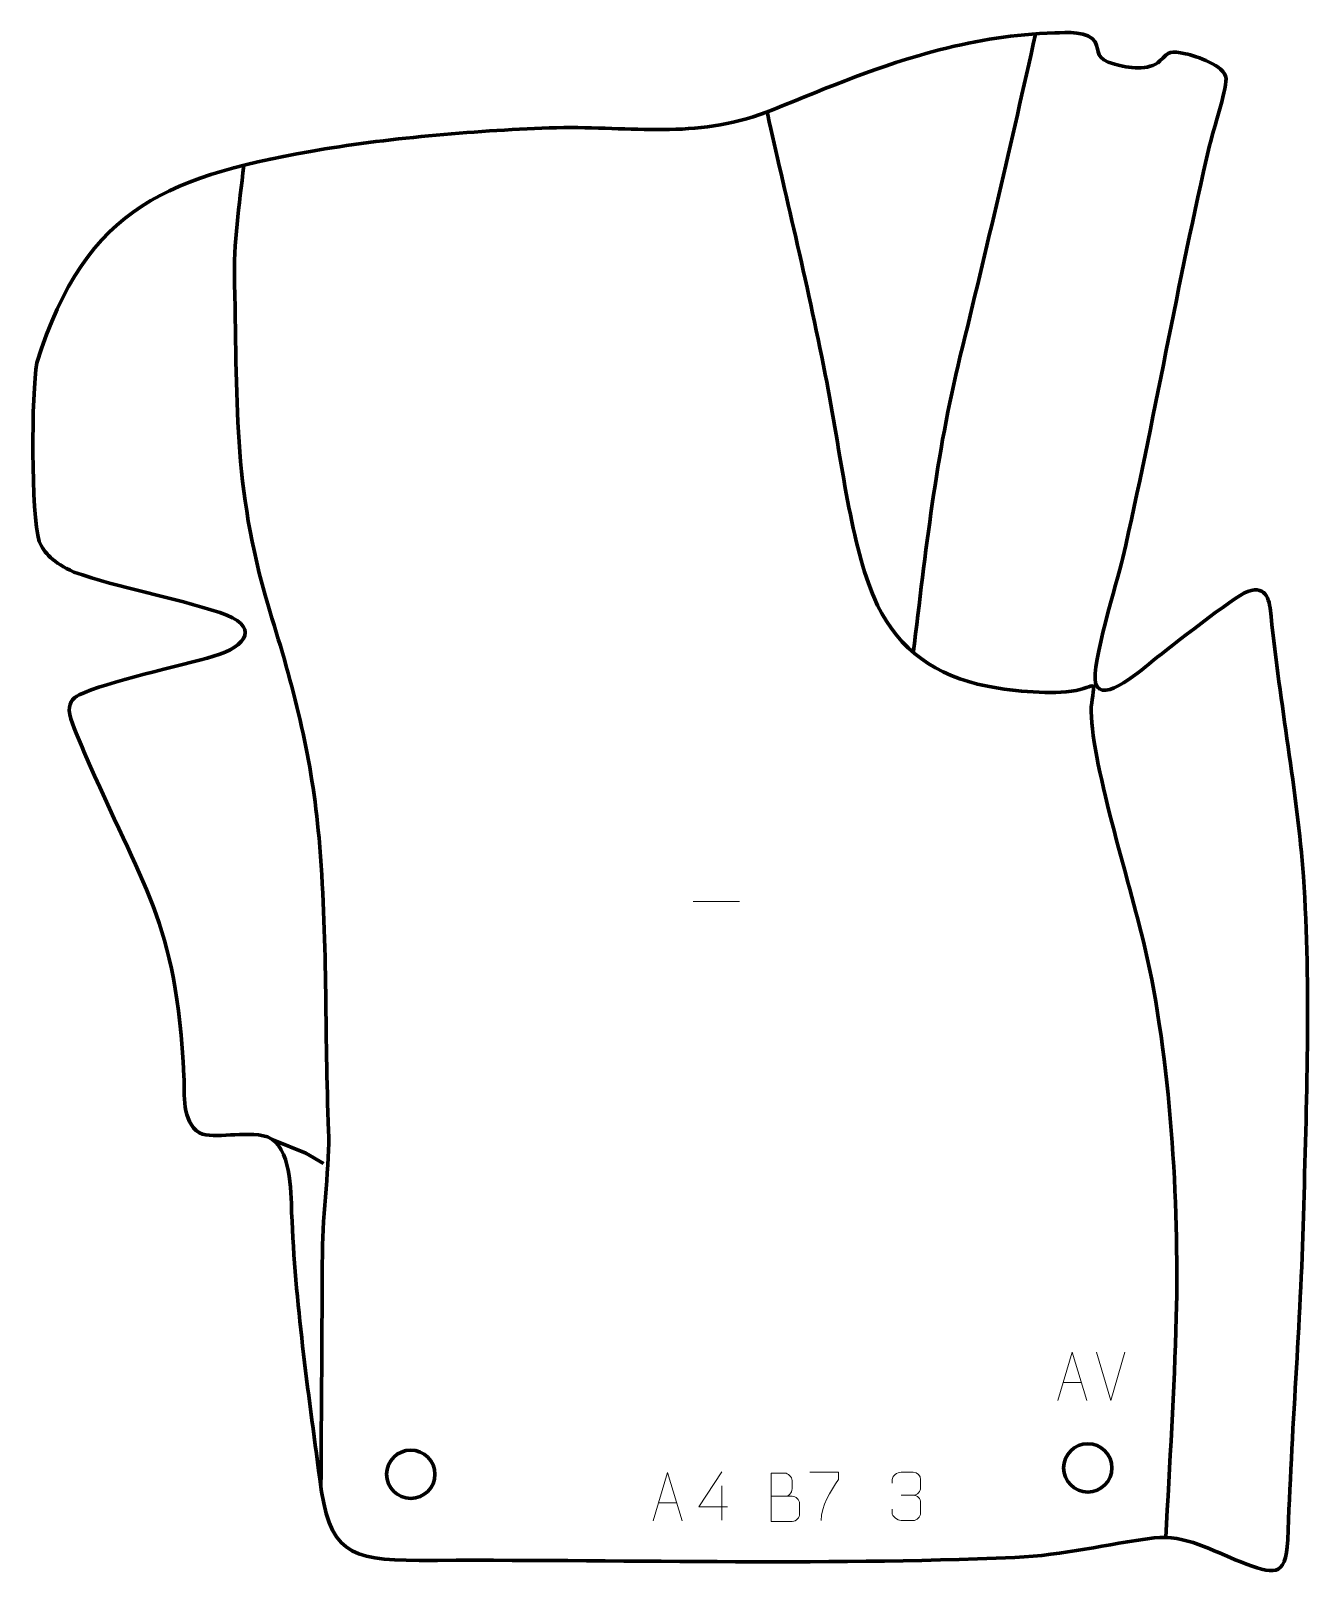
# Model space of a CAD drawing. Header units: millimetres. Extents: x 907 to 1570, y 131 to 932.
import ezdxf

# ---------------------------------------------------------------- set-up
doc = ezdxf.new("R2010")
doc.units = ezdxf.units.MM
doc.header["$MEASUREMENT"] = 0
doc.layers.add('layer 2', color=7, linetype='Continuous')
doc.layers.add('layer 3', color=7, linetype='Continuous')

msp = doc.modelspace()

# ---------------------------------------------------------------- linework, layer by layer
at = {"layer": 'layer 2', "color": 142, "lineweight": 200}
for centre in [(1454.329, 188.3992), (1104.0207, 185.092)]:
    msp.add_ellipse(centre, major_axis=(0, 12.5), ratio=1, dxfattribs=at)
at = {"layer": 'layer 2', "color": 142, "lineweight": 158}
for points, knots in [([(1364.0047, 609.9353), (1370.5524, 662.8189), (1375.6119, 711.58), (1388.3577, 763.678), (1388.3577, 763.678), (1401.9455, 819.2179), (1414.865, 874.3469), (1427.2877, 930.1603)], [0, 0, 0, 0, 0.33333333, 0.33333333, 0.33333333, 0.33333333, 1, 1, 1, 1]), ([(1494.7296, 152.4103), (1496.5466, 190.2391), (1499.1878, 228.6536), (1500.1161, 266.4464), (1500.1161, 266.4464), (1501.5797, 326.0333), (1497.0882, 400.4312), (1483.8853, 457.5436), (1483.8853, 457.5436), (1483.8853, 457.5436), (1483.5273, 459.092), (1483.5273, 459.092), (1483.5273, 459.092), (1476.1994, 490.2825), (1455.2602, 555.9857), (1456.0927, 582.2054), (1456.0927, 582.2054), (1456.0927, 582.2054), (1456.1719, 583.0315), (1456.1719, 583.0315), (1456.1719, 583.0315), (1458.3785, 599.0435), (1459.0259, 591.1888), (1443.0534, 589.8514), (1443.0534, 589.8514), (1429.4568, 588.713), (1410.5631, 590.7507), (1397.2122, 593.8362), (1397.2122, 593.8362), (1371.7866, 600.4324), (1353.861, 614.6083), (1343.5341, 639.0122), (1343.5341, 639.0122), (1343.5341, 639.0122), (1342.8812, 640.6057), (1342.8812, 640.6057), (1342.8812, 640.6057), (1331.2775, 668.9265), (1326.5765, 712.8025), (1318.4733, 754.08), (1318.4733, 754.08), (1308.9023, 802.8343), (1297.1555, 850.0065), (1288.7319, 888.3748), (1288.7319, 888.3748), (1288.7319, 888.3748), (1288.4098, 889.8419), (1288.4098, 889.8419)], [0, 0, 0, 0, 0.07692308, 0.07692308, 0.07692308, 0.07692308, 0.15384615, 0.15384615, 0.15384615, 0.15384615, 0.23076923, 0.23076923, 0.23076923, 0.23076923, 0.30769231, 0.30769231, 0.30769231, 0.30769231, 0.38461538, 0.38461538, 0.38461538, 0.38461538, 0.46153846, 0.46153846, 0.46153846, 0.46153846, 0.53846154, 0.53846154, 0.53846154, 0.53846154, 0.61538462, 0.61538462, 0.61538462, 0.61538462, 0.69230769, 0.69230769, 0.69230769, 0.69230769, 0.76923077, 0.76923077, 0.76923077, 0.76923077, 0.84615385, 0.84615385, 0.84615385, 0.84615385, 1, 1, 1, 1]), ([(1017.6646, 862.3217), (1015.2184, 840.8023), (1012.28, 822.982), (1012.8446, 801.0191), (1012.8446, 801.0191), (1014.3289, 735.3781), (1012.1321, 692.4306), (1032.1814, 627.9614), (1032.1814, 627.9614), (1044.2689, 589.0936), (1052.889, 555.0035), (1056.5429, 514.2724), (1056.5429, 514.2724), (1061.095, 463.5318), (1059.3433, 413.5286), (1061.5249, 362.723), (1061.5249, 362.723), (1062.2224, 346.7456), (1058.3822, 319.7027), (1058.2913, 299.9565), (1058.2913, 299.9565), (1058.1046, 259.4393), (1057.7772, 218.9234), (1057.528, 178.4066)], [0, 0, 0, 0, 0.14285714, 0.14285714, 0.14285714, 0.14285714, 0.28571429, 0.28571429, 0.28571429, 0.28571429, 0.42857143, 0.42857143, 0.42857143, 0.42857143, 0.57142857, 0.57142857, 0.57142857, 0.57142857, 0.71428571, 0.71428571, 0.71428571, 0.71428571, 1, 1, 1, 1]), ([(1032.6533, 358.1051), (1032.6533, 358.1051), (1049.7186, 351.1851), (1049.7186, 351.1851), (1049.7186, 351.1851), (1049.7186, 351.1851), (1058.874, 345.8378), (1058.874, 345.8378)], [0, 0, 0, 0, 0.33333333, 0.33333333, 0.33333333, 0.33333333, 1, 1, 1, 1])]:
    msp.add_open_spline(points, degree=3, knots=knots, dxfattribs=at)
at = {"layer": 'layer 3', "color": 242, "lineweight": 158}
msp.add_open_spline([(927.5744, 578.206), (926.5157, 583.7064), (928.8526, 586.5574), (932.4975, 588.3327), (932.4975, 588.3327), (946.1957, 595.0043), (985.113, 603.3148), (1002.015, 608.2722), (1002.015, 608.2722), (1019.5563, 613.417), (1026.2804, 624.0605), (1005.2258, 630.8934), (1005.2258, 630.8934), (980.3944, 638.8674), (953.9405, 643.5065), (929.631, 651.8406), (929.631, 651.8406), (919.1, 656.749), (914.1432, 661.7457), (911.8259, 667.7048), (911.8259, 667.7048), (907.4932, 681.6675), (907.6923, 744.4515), (910.5839, 760.0301), (910.5839, 760.0301), (935.9812, 842.2214), (980.4269, 857.2554), (1059.4646, 870.706), (1059.4646, 870.706), (1098.9783, 877.0908), (1143.1568, 880.6496), (1183.1989, 881.8095), (1183.1989, 881.8095), (1222.5127, 882.0247), (1253.5624, 875.765), (1291.6249, 891.092), (1291.6249, 891.092), (1320.9589, 903.0066), (1346.4627, 913.8876), (1377.3781, 921.9161), (1377.3781, 921.9161), (1398.4146, 927.2865), (1415.526, 929.9369), (1437.2818, 930.7744), (1437.2818, 930.7744), (1442.8604, 930.9891), (1455.1245, 931.7544), (1458.103, 926.1065), (1458.103, 926.1065), (1460.9137, 920.7769), (1457.5387, 917.5874), (1468.2526, 914.5009), (1468.2526, 914.5009), (1474.8938, 912.5876), (1486.1727, 910.8985), (1491.6113, 916.2795), (1491.6113, 916.2795), (1496.617, 921.2319), (1496.9259, 921.6939), (1504.9513, 919.9867), (1504.9513, 919.9867), (1510.367, 918.6259), (1525.0775, 914.1346), (1525.9139, 907.1429), (1525.9139, 907.1429), (1525.5925, 899.4537), (1519.4364, 881.4576), (1517.2909, 872.4192), (1517.2909, 872.4192), (1500.8768, 801.5751), (1488.5742, 729.9072), (1472.4683, 659.1219), (1472.4683, 659.1219), (1469.5303, 646.9648), (1455.9693, 603.6703), (1458.3299, 594.3994), (1458.3299, 594.3994), (1461.3602, 582.4986), (1483.7412, 602.5724), (1488.3502, 606.2302), (1488.3502, 606.2302), (1497.0306, 613.0453), (1529.3527, 638.7311), (1537.1062, 641.854), (1537.1062, 641.854), (1547.2227, 645.2345), (1548.445, 636.8773), (1549.1793, 628.8094), (1549.1793, 628.8094), (1553.694, 584.0696), (1562.5719, 538.7802), (1565.8916, 494.2797), (1565.8916, 494.2797), (1569.8302, 436.2554), (1567.3614, 376.8073), (1565.9639, 318.6687), (1565.9639, 318.6687), (1564.3688, 262.7456), (1559.6589, 207.0077), (1557.8202, 151.1138), (1557.8202, 151.1138), (1556.56, 130.9013), (1550.5166, 133.5128), (1533.4181, 139.7833), (1533.4181, 139.7833), (1518.6235, 145.4834), (1504.9089, 154.0091), (1488.5782, 152.194), (1488.5782, 152.194), (1463.5829, 148.976), (1442.3009, 143.2737), (1416.5415, 142.021), (1416.5415, 142.021), (1314.0521, 137.7856), (1210.9229, 141.1551), (1108.2917, 140.5199), (1108.2917, 140.5199), (1071.5664, 140.7063), (1061.7769, 144.7975), (1056.9191, 182.8132), (1056.9191, 182.8132), (1050.7497, 229.3033), (1044.2944, 273.4634), (1042.3757, 320.5047), (1042.3757, 320.5047), (1041.9366, 331.8892), (1042.2132, 354.3999), (1029.8899, 359.7312), (1029.8899, 359.7312), (1017.685, 363.0842), (1002.5706, 358.105), (994.6674, 361.7066), (994.6674, 361.7066), (985.365, 367.9836), (987.046, 381.2674), (986.6236, 391.0862), (986.6236, 391.0862), (982.7854, 472.1744), (965.1281, 488.3222), (934.8878, 559.0853), (934.8878, 559.0853), (932.4778, 564.7247), (928.9239, 572.3215), (927.5744, 578.206)], degree=3, knots=[0, 0, 0, 0, 0.02702703, 0.02702703, 0.02702703, 0.02702703, 0.05405405, 0.05405405, 0.05405405, 0.05405405, 0.08108108, 0.08108108, 0.08108108, 0.08108108, 0.10810811, 0.10810811, 0.10810811, 0.10810811, 0.13513514, 0.13513514, 0.13513514, 0.13513514, 0.16216216, 0.16216216, 0.16216216, 0.16216216, 0.18918919, 0.18918919, 0.18918919, 0.18918919, 0.21621622, 0.21621622, 0.21621622, 0.21621622, 0.24324324, 0.24324324, 0.24324324, 0.24324324, 0.27027027, 0.27027027, 0.27027027, 0.27027027, 0.2972973, 0.2972973, 0.2972973, 0.2972973, 0.32432432, 0.32432432, 0.32432432, 0.32432432, 0.35135135, 0.35135135, 0.35135135, 0.35135135, 0.37837838, 0.37837838, 0.37837838, 0.37837838, 0.40540541, 0.40540541, 0.40540541, 0.40540541, 0.43243243, 0.43243243, 0.43243243, 0.43243243, 0.45945946, 0.45945946, 0.45945946, 0.45945946, 0.48648649, 0.48648649, 0.48648649, 0.48648649, 0.51351351, 0.51351351, 0.51351351, 0.51351351, 0.54054054, 0.54054054, 0.54054054, 0.54054054, 0.56756757, 0.56756757, 0.56756757, 0.56756757, 0.59459459, 0.59459459, 0.59459459, 0.59459459, 0.62162162, 0.62162162, 0.62162162, 0.62162162, 0.64864865, 0.64864865, 0.64864865, 0.64864865, 0.67567568, 0.67567568, 0.67567568, 0.67567568, 0.7027027, 0.7027027, 0.7027027, 0.7027027, 0.72972973, 0.72972973, 0.72972973, 0.72972973, 0.75675676, 0.75675676, 0.75675676, 0.75675676, 0.78378378, 0.78378378, 0.78378378, 0.78378378, 0.81081081, 0.81081081, 0.81081081, 0.81081081, 0.83783784, 0.83783784, 0.83783784, 0.83783784, 0.86486486, 0.86486486, 0.86486486, 0.86486486, 0.89189189, 0.89189189, 0.89189189, 0.89189189, 0.91891892, 0.91891892, 0.91891892, 0.91891892, 0.94594595, 0.94594595, 0.94594595, 0.94594595, 1, 1, 1, 1], dxfattribs=at)
at = {"layer": 'layer 3', "color": 250, "lineweight": 9}
for points in [[(1250.1976, 481.3299), (1250.1976, 481.3299), (1274.1756, 481.3299), (1274.1756, 481.3299)], [(1466.2254, 223.3196), (1466.2254, 223.3196), (1458.9036, 248.2732), (1458.9036, 248.2732)], [(1473.5473, 248.2732), (1473.5473, 248.2732), (1466.2255, 223.3196), (1466.2255, 223.3196)], [(1441.5885, 232.5763), (1441.5885, 232.5763), (1451.0842, 232.5763), (1451.0842, 232.5763)], [(1264.9203, 179.0864), (1264.9203, 179.0864), (1264.9203, 161.4217), (1264.9203, 161.4217)], [(1232.1724, 170.254), (1232.1724, 170.254), (1241.6681, 170.254), (1241.6681, 170.254)], [(1357.791, 174.2195), (1357.791, 174.2195), (1363.9874, 174.2195), (1363.9874, 174.2195)]]:
    msp.add_open_spline(points, degree=3, dxfattribs=at)
for points, knots in [([(1438.8659, 223.3269), (1438.8659, 223.3269), (1446.2369, 248.2804), (1446.2369, 248.2804), (1446.2369, 248.2804), (1446.2369, 248.2804), (1453.8068, 223.3269), (1453.8068, 223.3269)], [0, 0, 0, 0, 0.33333333, 0.33333333, 0.33333333, 0.33333333, 1, 1, 1, 1]), ([(1229.4498, 161.0046), (1229.4498, 161.0046), (1236.8208, 185.9581), (1236.8208, 185.9581), (1236.8208, 185.9581), (1236.8208, 185.9581), (1244.3907, 161.0046), (1244.3907, 161.0046)], [0, 0, 0, 0, 0.33333333, 0.33333333, 0.33333333, 0.33333333, 1, 1, 1, 1]), ([(1267.8644, 168.3253), (1267.8644, 168.3253), (1253.0427, 168.3253), (1253.0427, 168.3253), (1253.0427, 168.3253), (1253.0427, 168.3253), (1264.9203, 186.3958), (1264.9203, 186.3958)], [0, 0, 0, 0, 0.33333333, 0.33333333, 0.33333333, 0.33333333, 1, 1, 1, 1]), ([(1290.4088, 173.7075), (1294.0474, 173.7079), (1297.6345, 173.7079), (1301.2739, 173.7075), (1301.2739, 173.7075), (1303.2493, 173.6902), (1305.1729, 171.9541), (1305.1729, 169.9045), (1305.1729, 169.9045), (1305.1725, 168.7759), (1305.1725, 165.7265), (1305.1729, 164.5976), (1305.1729, 164.5976), (1305.1905, 162.7397), (1303.6484, 160.7258), (1301.3269, 160.7427), (1301.3269, 160.7427), (1297.6871, 160.7431), (1294.0477, 160.7431), (1290.4088, 160.7427), (1290.4088, 160.7427), (1290.4088, 169.061), (1290.4088, 177.3788), (1290.4088, 185.6963), (1290.4088, 185.6963), (1292.7825, 185.6963), (1295.1566, 185.6963), (1297.5308, 185.6963), (1297.5308, 185.6963), (1299.2116, 185.7139), (1301.3084, 183.8034), (1301.3261, 181.841), (1301.3261, 181.841), (1301.3257, 179.7749), (1301.3257, 179.6289), (1301.3261, 177.5624), (1301.3261, 177.5624), (1301.3434, 175.4963), (1299.4889, 173.6902), (1297.4789, 173.7075)], [0, 0, 0, 0, 0.09090909, 0.09090909, 0.09090909, 0.09090909, 0.18181818, 0.18181818, 0.18181818, 0.18181818, 0.27272727, 0.27272727, 0.27272727, 0.27272727, 0.36363636, 0.36363636, 0.36363636, 0.36363636, 0.45454545, 0.45454545, 0.45454545, 0.45454545, 0.54545455, 0.54545455, 0.54545455, 0.54545455, 0.63636364, 0.63636364, 0.63636364, 0.63636364, 0.72727273, 0.72727273, 0.72727273, 0.72727273, 0.81818182, 0.81818182, 0.81818182, 0.81818182, 1, 1, 1, 1]), ([(1310.4333, 186.1871), (1310.4333, 186.1871), (1325.2494, 186.1871), (1325.2494, 186.1871), (1325.2494, 186.1871), (1325.2491, 184.9375), (1325.2491, 183.6879), (1325.2494, 182.4381), (1325.2494, 182.4381), (1321.255, 176.441), (1316.3398, 168.6074), (1316.3398, 161.2286)], [0, 0, 0, 0, 0.25, 0.25, 0.25, 0.25, 0.5, 0.5, 0.5, 0.5, 1, 1, 1, 1]), ([(1353.0813, 180.4647), (1353.0813, 180.4647), (1353.0813, 182.3219), (1353.0813, 182.3219), (1353.0813, 182.3219), (1353.067, 184.0638), (1355.7315, 186.1819), (1357.7906, 186.1592), (1357.7906, 186.1592), (1359.8547, 186.1592), (1361.9187, 186.1592), (1363.9824, 186.1592), (1363.9824, 186.1592), (1366.1769, 186.168), (1367.7752, 184.3212), (1367.8196, 182.4091), (1367.8196, 182.4091), (1367.8192, 180.974), (1367.8192, 179.5389), (1367.8196, 178.1034), (1367.8196, 178.1034), (1367.771, 176.4499), (1366.1684, 174.2199), (1363.9701, 174.2299), (1363.9701, 174.2299), (1366.1738, 174.2187), (1367.7818, 172.4155), (1367.8358, 170.356), (1367.8358, 170.356), (1367.8354, 168.5713), (1367.8354, 166.7866), (1367.8358, 165.0015), (1367.8358, 165.0015), (1367.8459, 162.9401), (1365.791, 161.177), (1363.9701, 161.1851), (1363.9701, 161.1851), (1361.9048, 161.1854), (1359.8396, 161.1854), (1357.774, 161.1851), (1357.774, 161.1851), (1355.6054, 161.1966), (1353.0744, 163.5968), (1353.0558, 165.0586), (1353.0558, 165.0586), (1353.0558, 165.0586), (1353.0558, 166.9672), (1353.0558, 166.9672)], [0, 0, 0, 0, 0.07692308, 0.07692308, 0.07692308, 0.07692308, 0.15384615, 0.15384615, 0.15384615, 0.15384615, 0.23076923, 0.23076923, 0.23076923, 0.23076923, 0.30769231, 0.30769231, 0.30769231, 0.30769231, 0.38461538, 0.38461538, 0.38461538, 0.38461538, 0.46153846, 0.46153846, 0.46153846, 0.46153846, 0.53846154, 0.53846154, 0.53846154, 0.53846154, 0.61538462, 0.61538462, 0.61538462, 0.61538462, 0.69230769, 0.69230769, 0.69230769, 0.69230769, 0.76923077, 0.76923077, 0.76923077, 0.76923077, 0.84615385, 0.84615385, 0.84615385, 0.84615385, 1, 1, 1, 1])]:
    msp.add_open_spline(points, degree=3, knots=knots, dxfattribs=at)

doc.saveas('drawing.dxf')
